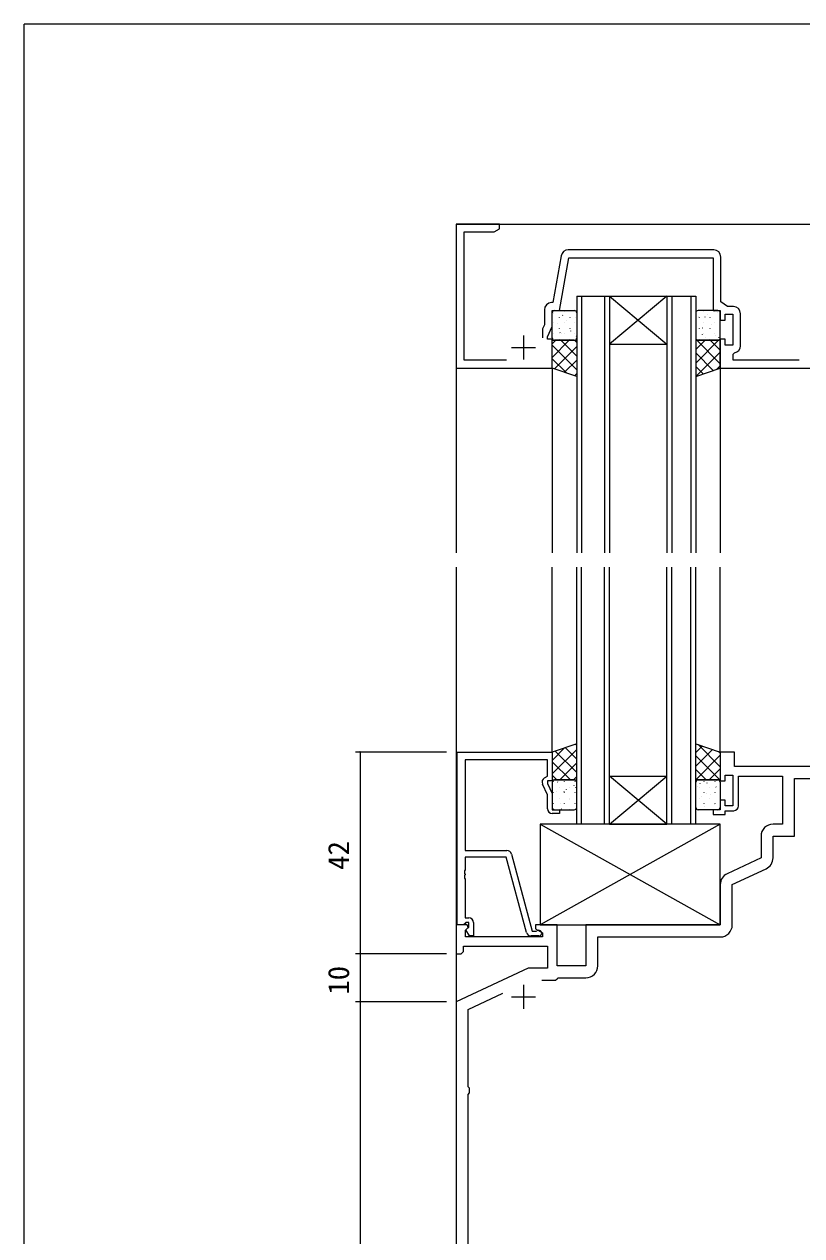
# Model space of a CAD drawing. Units: millimetres, scale not verified. Extents: x -567 to 567, y -403 to 403.
# Drawn here: x -562.7 to -400.7, y 146.6 to 399 of the extents above; entities that cross this region are included whole.
import ezdxf
from ezdxf.enums import TextEntityAlignment as Align

# ---------------------------------------------------------------- set-up
doc = ezdxf.new("R2010")
doc.units = ezdxf.units.MM
doc.header["$LTSCALE"] = 2
for name, color, linetype, lineweight in [('0-1_USER1', 6, 'Continuous', 9), ('0-2_YKK_ZWAK', 2, 'Continuous', 9), ('0-3_YKK_11', 4, 'Continuous', 9), ('0-5_YKK_13', 7, 'Continuous', 9), ('0-6_YKK_D', 7, 'Continuous', 9)]:
    doc.layers.add(name, color=color, linetype=linetype, lineweight=lineweight)
doc.styles.add('ＭＳ ゴシック', font='')
doc.styles.get('ＭＳ ゴシック').set_extended_font_data('MS Gothic')

msp = doc.modelspace()

# ---------------------------------------------------------------- linework, layer by layer
at = {"layer": '0-1_USER1'}
for p, q in [((-474.726, 247.371), (-493.726, 247.371)), ((-492.726, 247.371), (-492.726, 205.371)), ((-474.726, 205.371), (-493.726, 205.371)), ((-474.726, 205.371), (-493.726, 205.371)), ((-492.726, 205.371), (-492.726, 195.371)), ((-474.726, 195.371), (-493.726, 195.371)), ((-474.726, 195.371), (-493.726, 195.371)), ((-492.726, 195.371), (-492.726, 37.371))]:
    msp.add_line(p, q, dxfattribs=at)
for centre, start, end in [((-492.726, 247.371), 90, 270), ((-492.726, 247.371), 270, 90), ((-492.726, 205.371), 90, 270), ((-492.726, 205.371), 90, 270), ((-492.726, 205.371), 270, 90), ((-492.726, 205.371), 270, 90), ((-492.726, 195.371), 90, 270), ((-492.726, 195.371), 90, 270), ((-492.726, 195.371), 270, 90), ((-492.726, 195.371), 270, 90)]:
    msp.add_arc(centre, 0.106, start, end, dxfattribs=at)
at = {"layer": '0-2_YKK_ZWAK'}
for p, q in [((-472.726, 357.371), (-322.726, 357.371)), ((-472.726, 357.371), (-472.726, 288.871)), ((-447.626, 342.371), (-440.826, 342.371)), ((-447.626, 342.371), (-447.626, 288.871)), ((-446.626, 342.371), (-446.626, 288.871)), ((-441.826, 342.371), (-441.826, 288.871)), ((-440.826, 342.371), (-428.826, 342.371)), ((-440.826, 342.371), (-428.826, 332.371)), ((-428.826, 342.371), (-440.826, 332.371)), ((-440.826, 342.371), (-440.826, 288.871)), ((-428.826, 342.371), (-422.826, 342.371)), ((-428.826, 342.371), (-428.826, 288.871)), ((-427.826, 342.371), (-427.826, 288.871)), ((-423.826, 342.371), (-423.826, 288.871)), ((-422.826, 342.371), (-422.826, 288.871)), ((-440.826, 332.371), (-428.826, 332.371)), ((-452.726, 327.371), (-452.726, 288.871)), ((-417.726, 327.371), (-417.726, 288.871)), ((-472.726, 285.871), (-472.726, -86.129)), ((-452.726, 247.371), (-452.726, 285.871)), ((-447.626, 232.371), (-447.626, 285.871)), ((-446.626, 232.371), (-446.626, 285.871)), ((-441.826, 232.371), (-441.826, 285.871)), ((-440.826, 232.371), (-440.826, 285.871)), ((-428.826, 232.371), (-428.826, 285.871)), ((-427.826, 232.371), (-427.826, 285.871)), ((-423.826, 232.371), (-423.826, 285.871)), ((-422.826, 232.371), (-422.826, 285.871)), ((-417.726, 247.371), (-417.726, 285.871)), ((-440.826, 242.371), (-428.826, 242.371)), ((-440.826, 232.371), (-428.826, 242.371)), ((-428.826, 232.371), (-440.826, 242.371)), ((-440.826, 232.371), (-447.626, 232.371)), ((-440.826, 232.371), (-428.826, 232.371)), ((-422.826, 232.371), (-428.826, 232.371))]:
    msp.add_line(p, q, dxfattribs=at)
at = {"layer": '0-3_YKK_11'}
for p, q in [((-452.726, 333.656), (-452.726, 338.871)), ((-452.511, 339.171), (-452.511, 339.134)), ((-452.369, 338.805), (-452.367, 338.798)), ((-452.226, 339.371), (-448.126, 339.371)), ((-450.565, 338.383), (-450.524, 338.32)), ((-450.269, 339.171), (-450.269, 339.134)), ((-448.026, 339.171), (-448.026, 339.134)), ((-447.626, 338.871), (-447.626, 333.656)), ((-422.826, 338.871), (-422.826, 333.656)), ((-418.226, 339.371), (-422.326, 339.371)), ((-421.116, 339.171), (-421.116, 339.134)), ((-420.318, 338.55), (-420.316, 338.543)), ((-418.897, 339.371), (-418.865, 339.323)), ((-418.874, 339.171), (-418.874, 339.134)), ((-418.359, 339.035), (-418.357, 339.028)), ((-417.726, 333.656), (-417.726, 338.871)), ((-452.511, 336.891), (-452.511, 336.854)), ((-451.628, 336.712), (-451.626, 336.705)), ((-451.3, 337.96), (-451.3, 337.922)), ((-451.3, 335.68), (-451.3, 335.642)), ((-450.269, 336.891), (-450.269, 336.854)), ((-449.669, 337.197), (-449.667, 337.19)), ((-449.057, 337.96), (-449.057, 337.922)), ((-449.057, 335.68), (-449.057, 335.642)), ((-448.026, 336.891), (-448.026, 336.854)), ((-447.798, 337.929), (-447.795, 337.922)), ((-422.29, 338.101), (-422.288, 338.094)), ((-422.147, 337.96), (-422.147, 337.922)), ((-422.147, 335.68), (-422.147, 335.642)), ((-421.461, 335.761), (-421.459, 335.754)), ((-421.116, 336.891), (-421.116, 336.854)), ((-420.949, 338.032), (-420.908, 337.969)), ((-419.905, 337.96), (-419.905, 337.922)), ((-419.905, 335.68), (-419.905, 335.642)), ((-419.59, 336.493), (-419.587, 336.486)), ((-418.874, 336.891), (-418.874, 336.854)), ((-452.726, 332.434), (-452.004, 333.156)), ((-452.726, 329.606), (-449.176, 333.156)), ((-452.511, 334.611), (-452.511, 334.574)), ((-448.126, 333.156), (-452.226, 333.156)), ((-451.3, 333.4), (-451.3, 333.362)), ((-451.119, 334.781), (-451.078, 334.718)), ((-450.914, 333.156), (-447.624, 329.866)), ((-450.9, 334.655), (-450.897, 334.648)), ((-450.269, 334.611), (-450.269, 334.574)), ((-449.057, 333.4), (-449.057, 333.362)), ((-448.928, 335.104), (-448.925, 335.097)), ((-448.085, 333.156), (-447.624, 332.695)), ((-448.026, 334.611), (-448.026, 334.574)), ((-447.742, 334.118), (-447.7, 334.055)), ((-422.826, 333.156), (-422.826, 325.637)), ((-422.826, 331.221), (-420.892, 333.156)), ((-422.826, 328.393), (-418.063, 333.156)), ((-422.629, 333.156), (-417.724, 328.251)), ((-422.326, 333.156), (-418.226, 333.156)), ((-422.147, 333.4), (-422.147, 333.362)), ((-421.503, 334.43), (-421.462, 334.367)), ((-421.116, 334.611), (-421.116, 334.574)), ((-420.72, 333.668), (-420.718, 333.661)), ((-419.905, 333.4), (-419.905, 333.362)), ((-419.801, 333.156), (-417.724, 331.079)), ((-418.874, 334.611), (-418.874, 334.574)), ((-418.761, 334.153), (-418.759, 334.146)), ((-418.126, 333.767), (-418.085, 333.704)), ((-452.726, 332.14), (-447.624, 327.038)), ((-452.283, 327.22), (-447.624, 331.879)), ((-422.716, 325.675), (-417.724, 330.666)), ((-452.726, 329.311), (-449.787, 326.372)), ((-450.172, 326.503), (-447.624, 329.05)), ((-422.826, 330.524), (-419.179, 326.877)), ((-448.061, 325.786), (-447.624, 326.222)), ((-422.826, 327.696), (-421.29, 326.159)), ((-418.431, 327.131), (-417.724, 327.838)), ((-452.728, 245.663), (-450.14, 248.25)), ((-452.728, 242.834), (-447.626, 247.936)), ((-452.109, 247.581), (-447.626, 243.099)), ((-449.998, 248.299), (-447.626, 245.927)), ((-447.887, 249.016), (-447.626, 248.755)), ((-422.828, 247.279), (-421.465, 248.642)), ((-422.828, 244.45), (-419.354, 247.924)), ((-422.361, 248.946), (-417.726, 244.311)), ((-418.076, 247.49), (-417.726, 247.14)), ((-452.728, 245.372), (-448.942, 241.586)), ((-451.147, 241.586), (-447.626, 245.108)), ((-422.828, 241.622), (-417.726, 246.723)), ((-422.828, 246.584), (-417.829, 241.586)), ((-452.728, 242.543), (-451.77, 241.586)), ((-422.828, 243.756), (-420.658, 241.586)), ((-420.035, 241.586), (-417.726, 243.895)), ((-452.726, 241.086), (-452.726, 235.871)), ((-452.545, 241.167), (-452.543, 241.16)), ((-452.511, 241.291), (-452.511, 241.254)), ((-448.126, 241.586), (-452.226, 241.586)), ((-451.628, 241.156), (-451.587, 241.093)), ((-451.3, 240.08), (-451.3, 240.042)), ((-450.269, 241.291), (-450.269, 241.254)), ((-449.057, 240.08), (-449.057, 240.042)), ((-448.319, 241.586), (-447.626, 242.279)), ((-448.251, 240.493), (-448.209, 240.43)), ((-448.026, 241.291), (-448.026, 241.254)), ((-447.886, 240.043), (-447.884, 240.036)), ((-447.626, 235.871), (-447.626, 241.086)), ((-422.826, 235.871), (-422.826, 241.086)), ((-422.379, 240.215), (-422.376, 240.208)), ((-422.326, 241.586), (-418.226, 241.586)), ((-422.147, 240.08), (-422.147, 240.042)), ((-422.012, 240.805), (-421.971, 240.742)), ((-421.116, 241.291), (-421.116, 241.254)), ((-420.507, 240.947), (-420.504, 240.94)), ((-419.905, 240.08), (-419.905, 240.042)), ((-418.874, 241.291), (-418.874, 241.254)), ((-418.635, 240.142), (-418.593, 240.079)), ((-418.535, 241.397), (-418.533, 241.389)), ((-417.726, 241.086), (-417.726, 235.871)), ((-452.511, 239.011), (-452.511, 238.974)), ((-451.817, 239.109), (-451.814, 239.102)), ((-451.3, 237.8), (-451.3, 237.762)), ((-450.293, 239.139), (-450.252, 239.076)), ((-450.269, 239.011), (-450.269, 238.974)), ((-449.845, 239.558), (-449.843, 239.551)), ((-449.117, 237.501), (-449.114, 237.494)), ((-449.057, 237.8), (-449.057, 237.762)), ((-448.026, 239.011), (-448.026, 238.974)), ((-422.147, 237.8), (-422.147, 237.762)), ((-421.637, 238.123), (-421.635, 238.116)), ((-421.116, 239.011), (-421.116, 238.974)), ((-420.677, 238.788), (-420.636, 238.725)), ((-419.905, 237.8), (-419.905, 237.762)), ((-419.678, 238.607), (-419.676, 238.6)), ((-418.874, 239.011), (-418.874, 238.974)), ((-417.807, 239.339), (-417.804, 239.332)), ((-452.511, 236.731), (-452.511, 236.694)), ((-452.226, 235.371), (-448.126, 235.371)), ((-451.3, 235.52), (-451.3, 235.482)), ((-450.988, 236.769), (-450.986, 236.762)), ((-450.847, 235.537), (-450.806, 235.474)), ((-450.269, 236.731), (-450.269, 236.694)), ((-449.057, 235.52), (-449.057, 235.482)), ((-448.026, 236.731), (-448.026, 236.694)), ((-418.226, 235.371), (-422.326, 235.371)), ((-422.147, 235.52), (-422.147, 235.482)), ((-421.116, 236.731), (-421.116, 236.694)), ((-420.909, 236.065), (-420.906, 236.058)), ((-419.905, 235.52), (-419.905, 235.482)), ((-418.937, 236.515), (-418.935, 236.508)), ((-418.874, 236.731), (-418.874, 236.694)), ((-417.726, 232.371), (-455.226, 211.371)), ((-455.226, 232.371), (-417.726, 211.371))]:
    msp.add_line(p, q, dxfattribs=at)
for points in [[(-452.726, 327.371), (-452.726, 333.156), (-447.626, 333.156), (-447.626, 325.637)], [(-417.726, 327.371), (-417.726, 333.156), (-422.826, 333.156), (-422.826, 325.637)], [(-452.726, 247.371), (-452.726, 241.586), (-447.626, 241.586), (-447.626, 249.105)], [(-417.726, 247.371), (-417.726, 241.586), (-422.826, 241.586), (-422.826, 249.105)], [(-455.226, 211.371), (-417.726, 211.371), (-417.726, 232.371), (-455.226, 232.371)]]:
    msp.add_lwpolyline(points, close=True, dxfattribs=at)
for centre, start, end in [((-452.226, 338.871), 90, 180), ((-448.126, 338.871), 0, 90), ((-422.326, 338.871), 90, 180), ((-418.226, 338.871), 0, 90), ((-452.226, 333.656), 180, 270), ((-448.126, 333.656), 270, 0), ((-422.326, 333.656), 180, 270), ((-418.226, 333.656), 270, 0), ((-452.226, 241.086), 90, 180), ((-448.126, 241.086), 0, 90), ((-422.326, 241.086), 90, 180), ((-418.226, 241.086), 0, 90), ((-452.226, 235.871), 180, 270), ((-448.126, 235.871), 270, 0), ((-422.326, 235.871), 180, 270), ((-418.226, 235.871), 270, 0)]:
    msp.add_arc(centre, 0.5, start, end, dxfattribs=at)
at = {"layer": '0-5_YKK_13'}
for p, q in [((-419.096, 352.001), (-449.395, 352.001)), ((-413.496, 332.041), (-413.496, 338.701)), ((-458.726, 334.171), (-458.726, 329.171)), ((-461.226, 331.671), (-456.226, 331.671)), ((-455.526, 209.071), (-457.133, 209.071)), ((-458.726, 198.871), (-458.726, 193.871)), ((-461.226, 196.371), (-456.226, 196.371))]:
    msp.add_line(p, q, dxfattribs=at)
for points in [[(-462.262, 329.001), (-471.096, 329.001), (-471.096, 355.741), (-464.817, 355.741), (-463.726, 356.371), (-463.726, 357.371), (-472.726, 357.371), (-472.726, 327.371), (-452.726, 327.371), (-452.726, 333.371), (-453.726, 333.371), (-453.726, 333.871), (-452.726, 336.016), (-452.726, 339.371), (-451.226, 339.371), (-449.286, 350.371), (-419.226, 350.371), (-419.226, 339.371), (-417.726, 339.371), (-417.726, 337.371), (-416.726, 337.371), (-416.726, 338.571), (-415.126, 338.571), (-415.126, 332.171), (-416.726, 332.171), (-416.726, 333.371), (-417.726, 333.371), (-417.726, 327.371), (-372.726, 327.371)], [(-450.873, 350.761), (-452.594, 341.001), (-452.856, 341.001)], [(-414.996, 340.201), (-416.211, 340.201), (-417.596, 341.171), (-417.596, 350.501)], [(-454.356, 339.501), (-454.356, 336.377), (-454.726, 335.583), (-454.726, 333.671)], [(-401.262, 329.001), (-415.026, 329.001), (-415.026, 330.261), (-414.771, 330.558)], [(-472.526, 211.371), (-472.526, 247.371), (-452.726, 247.371), (-452.726, 241.371), (-453.726, 241.371), (-453.726, 240.871), (-452.726, 238.727), (-452.726, 235.371), (-451.226, 235.371), (-451.226, 234.571), (-452.726, 234.571)], [(-375.726, 244.371), (-414.726, 244.371), (-414.726, 247.371), (-417.726, 247.371), (-417.726, 241.371), (-416.726, 241.371), (-416.726, 242.571), (-415.126, 242.571), (-415.126, 236.171), (-416.726, 236.171), (-416.726, 237.371), (-417.726, 237.371), (-417.726, 235.371), (-419.226, 235.371), (-419.226, 234.371), (-416.726, 234.371), (-416.726, 235.171), (-414.926, 235.171)], [(-454.353, 242.009), (-453.726, 242.371), (-453.726, 245.741), (-470.896, 245.741), (-470.896, 226.871), (-462.195, 226.871)], [(-413.926, 236.171), (-413.926, 242.371), (-404.726, 242.371), (-404.726, 232.371), (-406.726, 232.371)], [(-453.726, 235.571), (-453.726, 238.505), (-454.759, 240.72)], [(-406.726, 225.335), (-406.726, 229.871), (-402.226, 229.871), (-402.226, 241.871), (-391.19, 241.871)], [(-409.226, 229.871), (-409.226, 225.335), (-416.283, 222.044)], [(-458.099, 209.812), (-462.295, 225.471), (-470.896, 225.471), (-470.896, 222.829), (-471.016, 222.646), (-471.016, 222.096), (-470.896, 221.913), (-470.896, 221.829), (-471.016, 221.646), (-471.016, 221.096), (-470.896, 220.913), (-470.896, 212.871), (-470.126, 212.871)], [(-461.229, 226.13), (-456.926, 210.071), (-456.092, 210.071), (-455.903, 210.138)], [(-415.226, 211.371), (-415.226, 219.778), (-408.169, 223.069)], [(-417.726, 219.778), (-417.726, 211.371), (-445.726, 211.371), (-445.726, 202.871), (-451.726, 202.871), (-451.726, 211.371), (-456.226, 211.371), (-456.226, 210.571), (-454.726, 209.705), (-454.726, 208.871), (-470.796, 208.871), (-470.796, 210.277), (-470.216, 210.857), (-470.426, 211.371), (-472.726, 211.371), (-472.726, 205.371), (-471.726, 205.371), (-471.226, 205.871), (-471.226, 206.941), (-453.726, 206.941), (-453.726, 202.371), (-457.714, 202.371), (-472.726, 195.371), (-472.726, 37.371)], [(-469.126, 211.871), (-469.126, 209.071), (-469.949, 209.071), (-470.7, 210.371), (-470.126, 210.945), (-470.126, 211.871), (-470.696, 211.871), (-470.896, 211.671), (-471.196, 211.371), (-472.526, 211.371)], [(-443.226, 202.871), (-443.226, 208.871), (-417.726, 208.871)], [(-454.865, 199.871), (-452.026, 199.871), (-451.726, 200.171), (-451.526, 200.371), (-445.726, 200.371)], [(-462.58, 61.871), (-470.226, 61.871), (-470.226, 76.077), (-469.964, 76.375), (-469.964, 77.367), (-470.226, 77.665), (-470.226, 86.077), (-469.964, 86.375), (-469.964, 87.367), (-470.226, 87.665), (-470.226, 176.077), (-469.964, 176.375), (-469.964, 177.367), (-470.226, 177.665), (-470.226, 193.778), (-463.025, 197.136)]]:
    msp.add_lwpolyline(points, dxfattribs=at)
for centre, radius, start, end in [((-449.395, 350.501), 1.5, 90.00001, 169.99999), ((-419.096, 350.501), 1.5, 0.00001, 89.99999), ((-452.856, 339.501), 1.5, 90.00001, 179.99999), ((-414.996, 338.701), 1.5, 0.00001, 89.99999), ((-414.996, 332.041), 1.5, 278.62693, 360), ((-453.853, 241.143), 1, 120.00002, 205.00003), ((-452.726, 235.571), 1, 180.00001, 269.99999), ((-414.926, 236.171), 1, 270.00001, 359.99999), ((-406.726, 229.871), 2.5, 90.00001, 179.99999), ((-462.195, 225.871), 1, 14.99997, 89.99998), ((-409.226, 225.335), 2.5, 295, 0), ((-415.226, 219.778), 2.5, 115.00001, 180.00001), ((-470.126, 211.871), 1, 0.00001, 89.99999), ((-457.133, 210.071), 1, 195, 270.00001), ((-455.526, 209.671), 0.6, 270.00003, 128.94244), ((-417.726, 211.371), 2.5, 270.00001, 359.99999), ((-445.726, 202.871), 2.5, 270.00001, 359.99999)]:
    msp.add_arc(centre, radius, start, end, dxfattribs=at)
at = {"layer": '0-6_YKK_D'}
for p in [(537.274, 399), (-562.726, -351)]:
    msp.add_line(p, (-562.726, 399), dxfattribs=at)

# ---------------------------------------------------------------- texts
at = {"layer": '0-1_USER1', "style": 'ＭＳ ゴシック'}
for s, p in [('42', (-493.726, 222.851)), ('10', (-493.726, 196.851))]:
    msp.add_text(s, height=4.399, rotation=90, dxfattribs=at).set_placement(p, align=Align.BOTTOM_LEFT)

doc.saveas('drawing.dxf')
